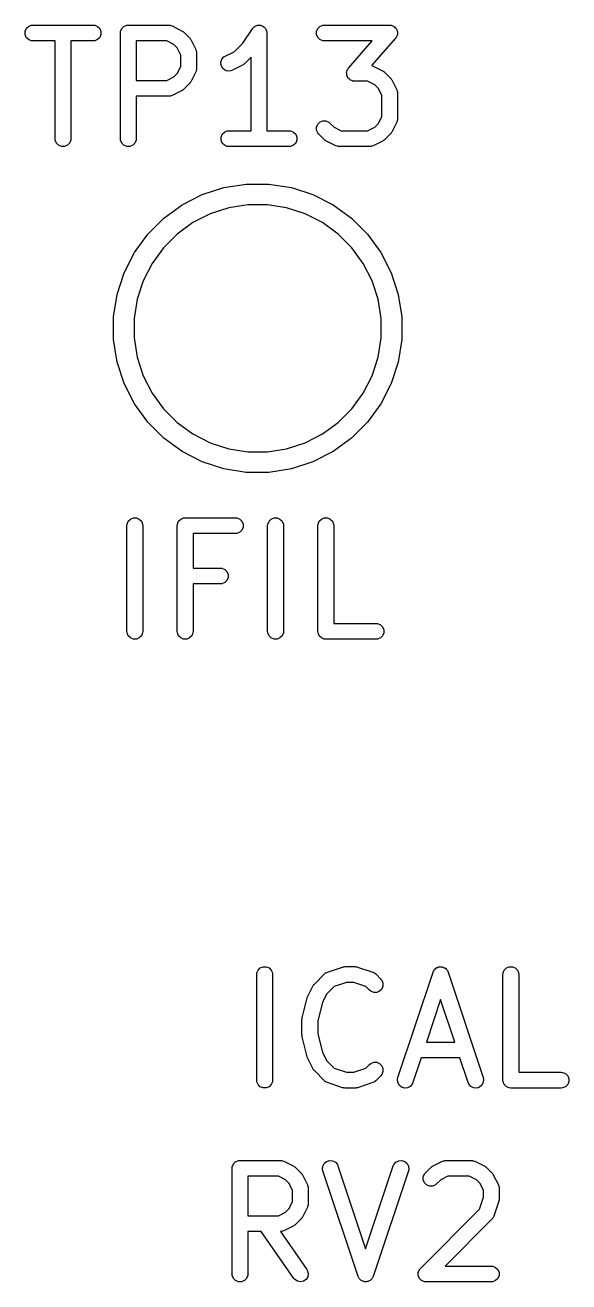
# Model space of a CAD drawing. Header units: inches. Extents: x 1.31 to 5.24, y -7.02 to -1.13.
# Drawn here: x 2.364 to 2.5669, y -4.1055 to -3.637 of the extents above; entities that cross this region are included whole.
import ezdxf

# ---------------------------------------------------------------- set-up
doc = ezdxf.new("R2010")
doc.units = ezdxf.units.IN
doc.header["$MEASUREMENT"] = 0
doc.layers.add('F.Silkscreen', color=41, linetype='CONTINUOUS', true_color=0xf2eda1)

msp = doc.modelspace()

# ---------------------------------------------------------------- linework, layer by layer
at = {"layer": 'F.Silkscreen', "linetype": 'CONTINUOUS'}
for p, q in [((2.36403, -3.63938), (2.36447, -3.63831)), ((2.36403, -3.64053), (2.36403, -3.63938)), ((2.36447, -3.63831), (2.36528, -3.6375)), ((2.36528, -3.6375), (2.36635, -3.63706)), ((2.36635, -3.63706), (2.36693, -3.637)), ((2.36693, -3.637), (2.38942, -3.637)), ((2.38942, -3.637), (2.39, -3.63706)), ((2.39, -3.63706), (2.39106, -3.6375)), ((2.39106, -3.6375), (2.39188, -3.63831)), ((2.39188, -3.63831), (2.39232, -3.63938)), ((2.39232, -3.63938), (2.39232, -3.64053)), ((2.39959, -3.63995), (2.39965, -3.63938)), ((2.39959, -3.67932), (2.39959, -3.63995)), ((2.39965, -3.63938), (2.40009, -3.63831)), ((2.40009, -3.63831), (2.40091, -3.6375)), ((2.40091, -3.6375), (2.40197, -3.63706)), ((2.40197, -3.63706), (2.40255, -3.637)), ((2.40255, -3.637), (2.41754, -3.637)), ((2.41754, -3.637), (2.41812, -3.63706)), ((2.41812, -3.63706), (2.41822, -3.6371)), ((2.41822, -3.6371), (2.41832, -3.63711)), ((2.41832, -3.63711), (2.41886, -3.63731)), ((2.41886, -3.63731), (2.42261, -3.63919)), ((2.42261, -3.63919), (2.42286, -3.63934)), ((2.42286, -3.63934), (2.42293, -3.63937)), ((2.42293, -3.63937), (2.42301, -3.63944)), ((2.42301, -3.63944), (2.4231, -3.6395)), ((2.4231, -3.6395), (2.42316, -3.63955)), ((2.42316, -3.63955), (2.42338, -3.63974)), ((2.42338, -3.63974), (2.42526, -3.64162)), ((2.44525, -3.6437), (2.44883, -3.63832)), ((2.44883, -3.63832), (2.44883, -3.63831)), ((2.44883, -3.63831), (2.44883, -3.63831)), ((2.44883, -3.63831), (2.44884, -3.63831)), ((2.44884, -3.63831), (2.4492, -3.63787)), ((2.4492, -3.63787), (2.44944, -3.63771)), ((2.44944, -3.63771), (2.44965, -3.6375)), ((2.44965, -3.6375), (2.44992, -3.63739)), ((2.44992, -3.63739), (2.45016, -3.63723)), ((2.45016, -3.63723), (2.45044, -3.63717)), ((2.45044, -3.63717), (2.45071, -3.63706)), ((2.45071, -3.63706), (2.451, -3.63706)), ((2.451, -3.63706), (2.45129, -3.637)), ((2.45129, -3.637), (2.45157, -3.63706)), ((2.45157, -3.63706), (2.45187, -3.63706)), ((2.45187, -3.63706), (2.45213, -3.63717)), ((2.45213, -3.63717), (2.45242, -3.63722)), ((2.45242, -3.63722), (2.45266, -3.63739)), ((2.45266, -3.63739), (2.45293, -3.6375)), ((2.45293, -3.6375), (2.45313, -3.6377)), ((2.45313, -3.6377), (2.45338, -3.63786)), ((2.45338, -3.63786), (2.45354, -3.63811)), ((2.45354, -3.63811), (2.45374, -3.63831)), ((2.45374, -3.63831), (2.45386, -3.63858)), ((2.45386, -3.63858), (2.45402, -3.63882)), ((2.45402, -3.63882), (2.45407, -3.63911)), ((2.45407, -3.63911), (2.45419, -3.63938)), ((2.45419, -3.63938), (2.45424, -3.63995)), ((2.45424, -3.63995), (2.45424, -3.63995)), ((2.45424, -3.63995), (2.45424, -3.63995)), ((2.45424, -3.63995), (2.45424, -3.63995)), ((2.45424, -3.63995), (2.45424, -3.67637)), ((2.47277, -3.63938), (2.47321, -3.63831)), ((2.47277, -3.64053), (2.47277, -3.63938)), ((2.47321, -3.63831), (2.47402, -3.6375)), ((2.47402, -3.6375), (2.47509, -3.63706)), ((2.47509, -3.63706), (2.47566, -3.637)), ((2.47566, -3.637), (2.50003, -3.637)), ((2.50003, -3.637), (2.50034, -3.63703)), ((2.50034, -3.63703), (2.50042, -3.63703)), ((2.50042, -3.63703), (2.50047, -3.63704)), ((2.50047, -3.63704), (2.50061, -3.63706)), ((2.50061, -3.63706), (2.50105, -3.63724)), ((2.50105, -3.63724), (2.50151, -3.63739)), ((2.50151, -3.63739), (2.50158, -3.63746)), ((2.50158, -3.63746), (2.50167, -3.6375)), ((2.50167, -3.6375), (2.50201, -3.63784)), ((2.50201, -3.63784), (2.50237, -3.63815)), ((2.50237, -3.63815), (2.50242, -3.63824)), ((2.50242, -3.63824), (2.50249, -3.63831)), ((2.50249, -3.63831), (2.50267, -3.63876)), ((2.50267, -3.63876), (2.50289, -3.63919)), ((2.50289, -3.63919), (2.50289, -3.63929)), ((2.50289, -3.63929), (2.50293, -3.63938)), ((2.50293, -3.63938), (2.50293, -3.63986)), ((2.50293, -3.63986), (2.50296, -3.64034)), ((2.36447, -3.64159), (2.36403, -3.64053)), ((2.36528, -3.64241), (2.36447, -3.64159)), ((2.36635, -3.64285), (2.36528, -3.64241)), ((2.36693, -3.64291), (2.36635, -3.64285)), ((2.37522, -3.64291), (2.36693, -3.64291)), ((2.37522, -3.67932), (2.37522, -3.64291)), ((2.38942, -3.64291), (2.38113, -3.64291)), ((2.38113, -3.64291), (2.38113, -3.67932)), ((2.39, -3.64285), (2.38942, -3.64291)), ((2.39106, -3.64241), (2.39, -3.64285)), ((2.39188, -3.64159), (2.39106, -3.64241)), ((2.39232, -3.64053), (2.39188, -3.64159)), ((2.41685, -3.64291), (2.4055, -3.64291)), ((2.4055, -3.64291), (2.4055, -3.65762)), ((2.41954, -3.64425), (2.41685, -3.64291)), ((2.42074, -3.64545), (2.41954, -3.64425)), ((2.42526, -3.64162), (2.42544, -3.64184)), ((2.42544, -3.64184), (2.4255, -3.64189)), ((2.4255, -3.64189), (2.42556, -3.64198)), ((2.42556, -3.64198), (2.42562, -3.64206)), ((2.42562, -3.64206), (2.42565, -3.64213)), ((2.42565, -3.64213), (2.42581, -3.64238)), ((2.42581, -3.64238), (2.42768, -3.64613)), ((2.44204, -3.6469), (2.44525, -3.6437)), ((2.47321, -3.64159), (2.47277, -3.64053)), ((2.47402, -3.64241), (2.47321, -3.64159)), ((2.47509, -3.64285), (2.47402, -3.64241)), ((2.47566, -3.64291), (2.47509, -3.64285)), ((2.49353, -3.64291), (2.47566, -3.64291)), ((2.48469, -3.65301), (2.49353, -3.64291)), ((2.50226, -3.6419), (2.49332, -3.65211)), ((2.50243, -3.64165), (2.50226, -3.6419)), ((2.50249, -3.64159), (2.50243, -3.64165)), ((2.50251, -3.64154), (2.50249, -3.64159)), ((2.50259, -3.64143), (2.50251, -3.64154)), ((2.50275, -3.64097), (2.50259, -3.64143)), ((2.50293, -3.64053), (2.50275, -3.64097)), ((2.50296, -3.64034), (2.50293, -3.64043)), ((2.50293, -3.64043), (2.50293, -3.64053)), ((2.42209, -3.64815), (2.42074, -3.64545)), ((2.42209, -3.65238), (2.42209, -3.64815)), ((2.42768, -3.64613), (2.42789, -3.64667)), ((2.42789, -3.64667), (2.4279, -3.64678)), ((2.4279, -3.64678), (2.42794, -3.64688)), ((2.42794, -3.64688), (2.428, -3.64745)), ((2.428, -3.64745), (2.428, -3.65308)), ((2.43748, -3.64974), (2.43823, -3.64887)), ((2.43823, -3.64887), (2.43872, -3.64856)), ((2.43872, -3.64856), (2.44204, -3.6469)), ((2.44834, -3.64896), (2.44588, -3.65142)), ((2.44834, -3.67637), (2.44834, -3.64896)), ((2.42074, -3.65508), (2.42209, -3.65238)), ((2.42789, -3.65386), (2.42768, -3.6544)), ((2.4279, -3.65375), (2.42789, -3.65386)), ((2.42794, -3.65365), (2.4279, -3.65375)), ((2.428, -3.65308), (2.42794, -3.65365)), ((2.43711, -3.65083), (2.43748, -3.64974)), ((2.43719, -3.65198), (2.43711, -3.65083)), ((2.43771, -3.65301), (2.43719, -3.65198)), ((2.43858, -3.65377), (2.43771, -3.65301)), ((2.43967, -3.65413), (2.43858, -3.65377)), ((2.44082, -3.65405), (2.43967, -3.65413)), ((2.44136, -3.65384), (2.44082, -3.65405)), ((2.44511, -3.65197), (2.44136, -3.65384)), ((2.44536, -3.65181), (2.44511, -3.65197)), ((2.44543, -3.65178), (2.44536, -3.65181)), ((2.44551, -3.65172), (2.44543, -3.65178)), ((2.4456, -3.65166), (2.44551, -3.65172)), ((2.44565, -3.6516), (2.4456, -3.65166)), ((2.44588, -3.65142), (2.44565, -3.6516)), ((2.48401, -3.65438), (2.4842, -3.65393)), ((2.4842, -3.65393), (2.48435, -3.65348)), ((2.48435, -3.65348), (2.48443, -3.65336)), ((2.48443, -3.65336), (2.48446, -3.65331)), ((2.48446, -3.65331), (2.48451, -3.65326)), ((2.48451, -3.65326), (2.48469, -3.65301)), ((2.49332, -3.65211), (2.49386, -3.65231)), ((2.49386, -3.65231), (2.4976, -3.65419)), ((2.4976, -3.65419), (2.49785, -3.65434)), ((2.4055, -3.65762), (2.41685, -3.65762)), ((2.41685, -3.65762), (2.41954, -3.65627)), ((2.41954, -3.65627), (2.42074, -3.65508)), ((2.42526, -3.65891), (2.42338, -3.66079)), ((2.42544, -3.65869), (2.42526, -3.65891)), ((2.4255, -3.65864), (2.42544, -3.65869)), ((2.42556, -3.65855), (2.4255, -3.65864)), ((2.42562, -3.65847), (2.42556, -3.65855)), ((2.42565, -3.65839), (2.42562, -3.65847)), ((2.42581, -3.65815), (2.42565, -3.65839)), ((2.42768, -3.6544), (2.42581, -3.65815)), ((2.48398, -3.65457), (2.48401, -3.65448)), ((2.48401, -3.65505), (2.48398, -3.65457)), ((2.48401, -3.65448), (2.48401, -3.65438)), ((2.48401, -3.65553), (2.48401, -3.65505)), ((2.48405, -3.65562), (2.48401, -3.65553)), ((2.48406, -3.65572), (2.48405, -3.65562)), ((2.48427, -3.65615), (2.48406, -3.65572)), ((2.48446, -3.65659), (2.48427, -3.65615)), ((2.48453, -3.65666), (2.48446, -3.65659)), ((2.48457, -3.65675), (2.48453, -3.65666)), ((2.48493, -3.65707), (2.48457, -3.65675)), ((2.48527, -3.65741), (2.48493, -3.65707)), ((2.48536, -3.65744), (2.48527, -3.65741)), ((2.48544, -3.65751), (2.48536, -3.65744)), ((2.48589, -3.65766), (2.48544, -3.65751)), ((2.48633, -3.65785), (2.48589, -3.65766)), ((2.48647, -3.65786), (2.48633, -3.65785)), ((2.48653, -3.65788), (2.48647, -3.65786)), ((2.48661, -3.65787), (2.48653, -3.65788)), ((2.48691, -3.6579), (2.48661, -3.65787)), ((2.49184, -3.6579), (2.48691, -3.6579)), ((2.49454, -3.65925), (2.49184, -3.6579)), ((2.49785, -3.65434), (2.49792, -3.65437)), ((2.49792, -3.65437), (2.49801, -3.65444)), ((2.49801, -3.65444), (2.49809, -3.65449)), ((2.49809, -3.65449), (2.49815, -3.65455)), ((2.49815, -3.65455), (2.49837, -3.65474)), ((2.49837, -3.65474), (2.50025, -3.65661)), ((2.50025, -3.65661), (2.50043, -3.65684)), ((2.50043, -3.65684), (2.50049, -3.65689)), ((2.50049, -3.65689), (2.50055, -3.65698)), ((2.50055, -3.65698), (2.50061, -3.65706)), ((2.50061, -3.65706), (2.50064, -3.65713)), ((2.50064, -3.65713), (2.5008, -3.65738)), ((2.5008, -3.65738), (2.50267, -3.66113)), ((2.41754, -3.66353), (2.4055, -3.66353)), ((2.4055, -3.66353), (2.4055, -3.67932)), ((2.41812, -3.66347), (2.41754, -3.66353)), ((2.41822, -3.66343), (2.41812, -3.66347)), ((2.41832, -3.66342), (2.41822, -3.66343)), ((2.41886, -3.66322), (2.41832, -3.66342)), ((2.42261, -3.66134), (2.41886, -3.66322)), ((2.42286, -3.66119), (2.42261, -3.66134)), ((2.42293, -3.66116), (2.42286, -3.66119)), ((2.42301, -3.66109), (2.42293, -3.66116)), ((2.4231, -3.66103), (2.42301, -3.66109)), ((2.42316, -3.66097), (2.4231, -3.66103)), ((2.42338, -3.66079), (2.42316, -3.66097)), ((2.49573, -3.66045), (2.49454, -3.65925)), ((2.49708, -3.66315), (2.49573, -3.66045)), ((2.49708, -3.67113), (2.49708, -3.66315)), ((2.50267, -3.66113), (2.50288, -3.66167)), ((2.50288, -3.66167), (2.50289, -3.66178)), ((2.50289, -3.66178), (2.50293, -3.66187)), ((2.50293, -3.66187), (2.50299, -3.66245)), ((2.50299, -3.66245), (2.50299, -3.67182)), ((2.47402, -3.67312), (2.47509, -3.67268)), ((2.47509, -3.67268), (2.47624, -3.67268)), ((2.47624, -3.67268), (2.4773, -3.67312)), ((2.49573, -3.67382), (2.49708, -3.67113)), ((2.50288, -3.6726), (2.50267, -3.67314)), ((2.50289, -3.6725), (2.50288, -3.6726)), ((2.50293, -3.6724), (2.50289, -3.6725)), ((2.50299, -3.67182), (2.50293, -3.6724)), ((2.43715, -3.67875), (2.43759, -3.67768)), ((2.43759, -3.67768), (2.4384, -3.67687)), ((2.4384, -3.67687), (2.43947, -3.67643)), ((2.43947, -3.67643), (2.44004, -3.67637)), ((2.44004, -3.67637), (2.44834, -3.67637)), ((2.45424, -3.67637), (2.46254, -3.67637)), ((2.46254, -3.67637), (2.46311, -3.67643)), ((2.46311, -3.67643), (2.46418, -3.67687)), ((2.46418, -3.67687), (2.46499, -3.67768)), ((2.46499, -3.67768), (2.46543, -3.67875)), ((2.47277, -3.675), (2.47321, -3.67393)), ((2.47277, -3.67615), (2.47277, -3.675)), ((2.47321, -3.67721), (2.47277, -3.67615)), ((2.47321, -3.67393), (2.47402, -3.67312)), ((2.47357, -3.67766), (2.47321, -3.67721)), ((2.47545, -3.67954), (2.47357, -3.67766)), ((2.4773, -3.67312), (2.47775, -3.67349)), ((2.47775, -3.67349), (2.47929, -3.67502)), ((2.47929, -3.67502), (2.48198, -3.67637)), ((2.48198, -3.67637), (2.49184, -3.67637)), ((2.49184, -3.67637), (2.49454, -3.67502)), ((2.49454, -3.67502), (2.49573, -3.67382)), ((2.50025, -3.67766), (2.49837, -3.67954)), ((2.50043, -3.67744), (2.50025, -3.67766)), ((2.50049, -3.67738), (2.50043, -3.67744)), ((2.50055, -3.6773), (2.50049, -3.67738)), ((2.50061, -3.67721), (2.50055, -3.6773)), ((2.50064, -3.67714), (2.50061, -3.67721)), ((2.5008, -3.67689), (2.50064, -3.67714)), ((2.50267, -3.67314), (2.5008, -3.67689)), ((2.37528, -3.6799), (2.37522, -3.67932)), ((2.37572, -3.68096), (2.37528, -3.6799)), ((2.37653, -3.68178), (2.37572, -3.68096)), ((2.3776, -3.68222), (2.37653, -3.68178)), ((2.37875, -3.68222), (2.3776, -3.68222)), ((2.37981, -3.68178), (2.37875, -3.68222)), ((2.38063, -3.68096), (2.37981, -3.68178)), ((2.38107, -3.6799), (2.38063, -3.68096)), ((2.38113, -3.67932), (2.38107, -3.6799)), ((2.39965, -3.6799), (2.39959, -3.67932)), ((2.40009, -3.68096), (2.39965, -3.6799)), ((2.40091, -3.68178), (2.40009, -3.68096)), ((2.40197, -3.68222), (2.40091, -3.68178)), ((2.40312, -3.68222), (2.40197, -3.68222)), ((2.40419, -3.68178), (2.40312, -3.68222)), ((2.405, -3.68096), (2.40419, -3.68178)), ((2.40544, -3.6799), (2.405, -3.68096)), ((2.4055, -3.67932), (2.40544, -3.6799)), ((2.43715, -3.6799), (2.43715, -3.67875)), ((2.43759, -3.68096), (2.43715, -3.6799)), ((2.4384, -3.68178), (2.43759, -3.68096)), ((2.43947, -3.68222), (2.4384, -3.68178)), ((2.44004, -3.68228), (2.43947, -3.68222)), ((2.46254, -3.68228), (2.44004, -3.68228)), ((2.46311, -3.68222), (2.46254, -3.68228)), ((2.46418, -3.68178), (2.46311, -3.68222)), ((2.46499, -3.68096), (2.46418, -3.68178)), ((2.46543, -3.6799), (2.46499, -3.68096)), ((2.46543, -3.67875), (2.46543, -3.6799)), ((2.47567, -3.67972), (2.47545, -3.67954)), ((2.47573, -3.67978), (2.47567, -3.67972)), ((2.47582, -3.67984), (2.47573, -3.67978)), ((2.4759, -3.6799), (2.47582, -3.67984)), ((2.47597, -3.67993), (2.4759, -3.6799)), ((2.47622, -3.68009), (2.47597, -3.67993)), ((2.47997, -3.68196), (2.47622, -3.68009)), ((2.48051, -3.68217), (2.47997, -3.68196)), ((2.48061, -3.68218), (2.48051, -3.68217)), ((2.48071, -3.68222), (2.48061, -3.68218)), ((2.48129, -3.68228), (2.48071, -3.68222)), ((2.49253, -3.68228), (2.48129, -3.68228)), ((2.49311, -3.68222), (2.49253, -3.68228)), ((2.49321, -3.68218), (2.49311, -3.68222)), ((2.49331, -3.68217), (2.49321, -3.68218)), ((2.49386, -3.68196), (2.49331, -3.68217)), ((2.4976, -3.68009), (2.49386, -3.68196)), ((2.49785, -3.67993), (2.4976, -3.68009)), ((2.49792, -3.6799), (2.49785, -3.67993)), ((2.49801, -3.67984), (2.49792, -3.6799)), ((2.49809, -3.67978), (2.49801, -3.67984)), ((2.49815, -3.67972), (2.49809, -3.67978)), ((2.49837, -3.67954), (2.49815, -3.67972)), ((2.4382, -3.69755), (2.44656, -3.69623)), ((2.44656, -3.69623), (2.45502, -3.69623)), ((2.45502, -3.69623), (2.46338, -3.69755)), ((2.42261, -3.70401), (2.43015, -3.70017)), ((2.43015, -3.70017), (2.4382, -3.69755)), ((2.46338, -3.69755), (2.47143, -3.70017)), ((2.47143, -3.70017), (2.47897, -3.70401)), ((2.41576, -3.70899), (2.42261, -3.70401)), ((2.44, -3.70507), (2.43311, -3.70731)), ((2.44716, -3.70394), (2.44, -3.70507)), ((2.45441, -3.70394), (2.44716, -3.70394)), ((2.46157, -3.70507), (2.45441, -3.70394)), ((2.46847, -3.70731), (2.46157, -3.70507)), ((2.47897, -3.70401), (2.48582, -3.70899)), ((2.40977, -3.71497), (2.41576, -3.70899)), ((2.43311, -3.70731), (2.42665, -3.7106)), ((2.47493, -3.7106), (2.46847, -3.70731)), ((2.48582, -3.70899), (2.4918, -3.71497)), ((2.4048, -3.72182), (2.40977, -3.71497)), ((2.42078, -3.71487), (2.41565, -3.71999)), ((2.42665, -3.7106), (2.42078, -3.71487)), ((2.4808, -3.71487), (2.47493, -3.7106)), ((2.48592, -3.71999), (2.4808, -3.71487)), ((2.4918, -3.71497), (2.49678, -3.72182)), ((2.40096, -3.72936), (2.4048, -3.72182)), ((2.41565, -3.71999), (2.41139, -3.72586)), ((2.49018, -3.72586), (2.48592, -3.71999)), ((2.49678, -3.72182), (2.50062, -3.72936)), ((2.41139, -3.72586), (2.4081, -3.73232)), ((2.49348, -3.73232), (2.49018, -3.72586)), ((2.39834, -3.73741), (2.40096, -3.72936)), ((2.4081, -3.73232), (2.40586, -3.73921)), ((2.49572, -3.73921), (2.49348, -3.73232)), ((2.50062, -3.72936), (2.50323, -3.73741)), ((2.39702, -3.74577), (2.39834, -3.73741)), ((2.50323, -3.73741), (2.50456, -3.74577)), ((2.40586, -3.73921), (2.40472, -3.74637)), ((2.49685, -3.74637), (2.49572, -3.73921)), ((2.39702, -3.74637), (2.39702, -3.74577)), ((2.39702, -3.75423), (2.39702, -3.74637)), ((2.40472, -3.74637), (2.40472, -3.75363)), ((2.49685, -3.75363), (2.49685, -3.74637)), ((2.50456, -3.74577), (2.50456, -3.75423)), ((2.39834, -3.76259), (2.39702, -3.75423)), ((2.40472, -3.75363), (2.40586, -3.76079)), ((2.49572, -3.76079), (2.49685, -3.75363)), ((2.50456, -3.75423), (2.50323, -3.76259)), ((2.40586, -3.76079), (2.4081, -3.76768)), ((2.49348, -3.76768), (2.49572, -3.76079)), ((2.40096, -3.77064), (2.39834, -3.76259)), ((2.50323, -3.76259), (2.50062, -3.77064)), ((2.4048, -3.77818), (2.40096, -3.77064)), ((2.4081, -3.76768), (2.41139, -3.77414)), ((2.49018, -3.77414), (2.49348, -3.76768)), ((2.50062, -3.77064), (2.49678, -3.77818)), ((2.41139, -3.77414), (2.41565, -3.78001)), ((2.48592, -3.78001), (2.49018, -3.77414)), ((2.40977, -3.78503), (2.4048, -3.77818)), ((2.41565, -3.78001), (2.42078, -3.78513)), ((2.4808, -3.78513), (2.48592, -3.78001)), ((2.49678, -3.77818), (2.4918, -3.78503)), ((2.41576, -3.79101), (2.40977, -3.78503)), ((2.42078, -3.78513), (2.42665, -3.7894)), ((2.47493, -3.7894), (2.4808, -3.78513)), ((2.4918, -3.78503), (2.48582, -3.79101)), ((2.42665, -3.7894), (2.43311, -3.79269)), ((2.46847, -3.79269), (2.47493, -3.7894)), ((2.42261, -3.79599), (2.41576, -3.79101)), ((2.43311, -3.79269), (2.44, -3.79493)), ((2.46157, -3.79493), (2.46847, -3.79269)), ((2.48582, -3.79101), (2.47897, -3.79599)), ((2.43015, -3.79983), (2.42261, -3.79599)), ((2.44, -3.79493), (2.44716, -3.79606)), ((2.44716, -3.79606), (2.45441, -3.79606)), ((2.45441, -3.79606), (2.46157, -3.79493)), ((2.47897, -3.79599), (2.47143, -3.79983)), ((2.4382, -3.80245), (2.43015, -3.79983)), ((2.44656, -3.80377), (2.4382, -3.80245)), ((2.45502, -3.80377), (2.44656, -3.80377)), ((2.46338, -3.80245), (2.45502, -3.80377)), ((2.47143, -3.79983), (2.46338, -3.80245)), ((2.4021, -3.82304), (2.40254, -3.82197)), ((2.40254, -3.82197), (2.40335, -3.82116)), ((2.40335, -3.82116), (2.40442, -3.82072)), ((2.40442, -3.82072), (2.40557, -3.82072)), ((2.40557, -3.82072), (2.40663, -3.82116)), ((2.40663, -3.82116), (2.40745, -3.82197)), ((2.40745, -3.82197), (2.40789, -3.82304)), ((2.42084, -3.82304), (2.42128, -3.82197)), ((2.42128, -3.82197), (2.4221, -3.82116)), ((2.4221, -3.82116), (2.42316, -3.82072)), ((2.42316, -3.82072), (2.42374, -3.82066)), ((2.42374, -3.82066), (2.44249, -3.82066)), ((2.44249, -3.82066), (2.44306, -3.82072)), ((2.44306, -3.82072), (2.44413, -3.82116)), ((2.44413, -3.82116), (2.44494, -3.82197)), ((2.44494, -3.82197), (2.44538, -3.82304)), ((2.45459, -3.82304), (2.45503, -3.82197)), ((2.45503, -3.82197), (2.45584, -3.82116)), ((2.45584, -3.82116), (2.45691, -3.82072)), ((2.45691, -3.82072), (2.45806, -3.82072)), ((2.45806, -3.82072), (2.45913, -3.82116)), ((2.45913, -3.82116), (2.45994, -3.82197)), ((2.45994, -3.82197), (2.46038, -3.82304)), ((2.47334, -3.82304), (2.47378, -3.82197)), ((2.47378, -3.82197), (2.47459, -3.82116)), ((2.47459, -3.82116), (2.47566, -3.82072)), ((2.47566, -3.82072), (2.47681, -3.82072)), ((2.47681, -3.82072), (2.47787, -3.82116)), ((2.47787, -3.82116), (2.47869, -3.82197)), ((2.47869, -3.82197), (2.47913, -3.82304)), ((2.40204, -3.82361), (2.4021, -3.82304)), ((2.40204, -3.86299), (2.40204, -3.82361)), ((2.40789, -3.82304), (2.40794, -3.82361)), ((2.40794, -3.82361), (2.40794, -3.86299)), ((2.42079, -3.82361), (2.42084, -3.82304)), ((2.42079, -3.86299), (2.42079, -3.82361)), ((2.44249, -3.82657), (2.42669, -3.82657)), ((2.42669, -3.82657), (2.42669, -3.83941)), ((2.44306, -3.82651), (2.44249, -3.82657)), ((2.44413, -3.82607), (2.44306, -3.82651)), ((2.44494, -3.82526), (2.44413, -3.82607)), ((2.44538, -3.82419), (2.44494, -3.82526)), ((2.44538, -3.82304), (2.44538, -3.82419)), ((2.45453, -3.82361), (2.45459, -3.82304)), ((2.45453, -3.86299), (2.45453, -3.82361)), ((2.46038, -3.82304), (2.46044, -3.82361)), ((2.46044, -3.82361), (2.46044, -3.86299)), ((2.47328, -3.82361), (2.47334, -3.82304)), ((2.47328, -3.86299), (2.47328, -3.82361)), ((2.47913, -3.82304), (2.47919, -3.82361)), ((2.47919, -3.82361), (2.47919, -3.86003)), ((2.42669, -3.83941), (2.43686, -3.83941)), ((2.43686, -3.83941), (2.43744, -3.83947)), ((2.43744, -3.83947), (2.4385, -3.83991)), ((2.4385, -3.83991), (2.43932, -3.84072)), ((2.43932, -3.84072), (2.43976, -3.84179)), ((2.43686, -3.84532), (2.42669, -3.84532)), ((2.42669, -3.84532), (2.42669, -3.86299)), ((2.43744, -3.84526), (2.43686, -3.84532)), ((2.4385, -3.84482), (2.43744, -3.84526)), ((2.43932, -3.844), (2.4385, -3.84482)), ((2.43976, -3.84294), (2.43932, -3.844)), ((2.43976, -3.84179), (2.43976, -3.84294)), ((2.47919, -3.86003), (2.49498, -3.86003)), ((2.49498, -3.86003), (2.49556, -3.86009)), ((2.49556, -3.86009), (2.49662, -3.86053)), ((2.4021, -3.86356), (2.40204, -3.86299)), ((2.40254, -3.86463), (2.4021, -3.86356)), ((2.40335, -3.86544), (2.40254, -3.86463)), ((2.40745, -3.86463), (2.40663, -3.86544)), ((2.40789, -3.86356), (2.40745, -3.86463)), ((2.40794, -3.86299), (2.40789, -3.86356)), ((2.42084, -3.86356), (2.42079, -3.86299)), ((2.42128, -3.86463), (2.42084, -3.86356)), ((2.4221, -3.86544), (2.42128, -3.86463)), ((2.42619, -3.86463), (2.42538, -3.86544)), ((2.42663, -3.86356), (2.42619, -3.86463)), ((2.42669, -3.86299), (2.42663, -3.86356)), ((2.45459, -3.86356), (2.45453, -3.86299)), ((2.45503, -3.86463), (2.45459, -3.86356)), ((2.45584, -3.86544), (2.45503, -3.86463)), ((2.45994, -3.86463), (2.45913, -3.86544)), ((2.46038, -3.86356), (2.45994, -3.86463)), ((2.46044, -3.86299), (2.46038, -3.86356)), ((2.47334, -3.86356), (2.47328, -3.86299)), ((2.47378, -3.86463), (2.47334, -3.86356)), ((2.47459, -3.86544), (2.47378, -3.86463)), ((2.49662, -3.86053), (2.49744, -3.86134)), ((2.49744, -3.86463), (2.49662, -3.86544)), ((2.49744, -3.86134), (2.49788, -3.86241)), ((2.49788, -3.86356), (2.49744, -3.86463)), ((2.49788, -3.86241), (2.49788, -3.86356)), ((2.40442, -3.86588), (2.40335, -3.86544)), ((2.40557, -3.86588), (2.40442, -3.86588)), ((2.40663, -3.86544), (2.40557, -3.86588)), ((2.42316, -3.86588), (2.4221, -3.86544)), ((2.42431, -3.86588), (2.42316, -3.86588)), ((2.42538, -3.86544), (2.42431, -3.86588)), ((2.45691, -3.86588), (2.45584, -3.86544)), ((2.45806, -3.86588), (2.45691, -3.86588)), ((2.45913, -3.86544), (2.45806, -3.86588)), ((2.47566, -3.86588), (2.47459, -3.86544)), ((2.47623, -3.86594), (2.47566, -3.86588)), ((2.49498, -3.86594), (2.47623, -3.86594)), ((2.49556, -3.86588), (2.49498, -3.86594)), ((2.49662, -3.86544), (2.49556, -3.86588)), ((2.45046, -3.99094), (2.45052, -3.99036)), ((2.45046, -4.03031), (2.45046, -3.99094)), ((2.45052, -3.99036), (2.45096, -3.9893)), ((2.45096, -3.9893), (2.45178, -3.98848)), ((2.45178, -3.98848), (2.45284, -3.98804)), ((2.45284, -3.98804), (2.45399, -3.98804)), ((2.45399, -3.98804), (2.45506, -3.98848)), ((2.45506, -3.98848), (2.45587, -3.9893)), ((2.45587, -3.9893), (2.45631, -3.99036)), ((2.45631, -3.99036), (2.45637, -3.99094)), ((2.45637, -3.99094), (2.45637, -4.03031)), ((2.47195, -3.99447), (2.4757, -3.99072)), ((2.4757, -3.99072), (2.47615, -3.99036)), ((2.47615, -3.99036), (2.47625, -3.99032)), ((2.47625, -3.99032), (2.47633, -3.99025)), ((2.47633, -3.99025), (2.47685, -3.99001)), ((2.47685, -3.99001), (2.48248, -3.98814)), ((2.48248, -3.98814), (2.48276, -3.98807)), ((2.48276, -3.98807), (2.48284, -3.98804)), ((2.48284, -3.98804), (2.48294, -3.98803)), ((2.48294, -3.98803), (2.48304, -3.98801)), ((2.48304, -3.98801), (2.48312, -3.98801)), ((2.48312, -3.98801), (2.48341, -3.98799)), ((2.48341, -3.98799), (2.48716, -3.98799)), ((2.48716, -3.98799), (2.48745, -3.98801)), ((2.48745, -3.98801), (2.48753, -3.98801)), ((2.48753, -3.98801), (2.48763, -3.98803)), ((2.48763, -3.98803), (2.48774, -3.98804)), ((2.48774, -3.98804), (2.48781, -3.98807)), ((2.48781, -3.98807), (2.4881, -3.98814)), ((2.4881, -3.98814), (2.49372, -3.99001)), ((2.49372, -3.99001), (2.49425, -3.99025)), ((2.49425, -3.99025), (2.49433, -3.99032)), ((2.49433, -3.99032), (2.49443, -3.99036)), ((2.49443, -3.99036), (2.49487, -3.99072)), ((2.49487, -3.99072), (2.49675, -3.9926)), ((2.50311, -4.02937), (2.51623, -3.99)), ((2.51623, -3.99), (2.51647, -3.98948)), ((2.51647, -3.98948), (2.51661, -3.98932)), ((2.51661, -3.98932), (2.5167, -3.98913)), ((2.5167, -3.98913), (2.51698, -3.98888)), ((2.51698, -3.98888), (2.51722, -3.98861)), ((2.51722, -3.98861), (2.51741, -3.98851)), ((2.51741, -3.98851), (2.51757, -3.98837)), ((2.51757, -3.98837), (2.51792, -3.98826)), ((2.51792, -3.98826), (2.51825, -3.98809)), ((2.51825, -3.98809), (2.51846, -3.98807)), ((2.51846, -3.98807), (2.51866, -3.98801)), ((2.51866, -3.98801), (2.51903, -3.98803)), ((2.51903, -3.98803), (2.5194, -3.98801)), ((2.5194, -3.98801), (2.5196, -3.98807)), ((2.5196, -3.98807), (2.51981, -3.98809)), ((2.51981, -3.98809), (2.52014, -3.98826)), ((2.52014, -3.98826), (2.5205, -3.98837)), ((2.5205, -3.98837), (2.52065, -3.98851)), ((2.52065, -3.98851), (2.52084, -3.98861)), ((2.52084, -3.98861), (2.52109, -3.98888)), ((2.52109, -3.98888), (2.52137, -3.98913)), ((2.52137, -3.98913), (2.52146, -3.98932)), ((2.52146, -3.98932), (2.5216, -3.98948)), ((2.5216, -3.98948), (2.52183, -3.99)), ((2.52183, -3.99), (2.53496, -4.02937)), ((2.54233, -3.99094), (2.54238, -3.99036)), ((2.54233, -4.03031), (2.54233, -3.99094)), ((2.54238, -3.99036), (2.54282, -3.9893)), ((2.54282, -3.9893), (2.54364, -3.98848)), ((2.54364, -3.98848), (2.5447, -3.98804)), ((2.5447, -3.98804), (2.54586, -3.98804)), ((2.54586, -3.98804), (2.54692, -3.98848)), ((2.54692, -3.98848), (2.54774, -3.9893)), ((2.54774, -3.9893), (2.54818, -3.99036)), ((2.54818, -3.99036), (2.54823, -3.99094)), ((2.54823, -3.99094), (2.54823, -4.02736)), ((2.46952, -3.99899), (2.4714, -3.99524)), ((2.4714, -3.99524), (2.47155, -3.99499)), ((2.47155, -3.99499), (2.47158, -3.99492)), ((2.47158, -3.99492), (2.47165, -3.99484)), ((2.47165, -3.99484), (2.47171, -3.99475)), ((2.47171, -3.99475), (2.47177, -3.9947)), ((2.47177, -3.9947), (2.47195, -3.99447)), ((2.47938, -3.99539), (2.47647, -3.99831)), ((2.48389, -3.99389), (2.47938, -3.99539)), ((2.48668, -3.99389), (2.48389, -3.99389)), ((2.49119, -3.99539), (2.48668, -3.99389)), ((2.49257, -3.99678), (2.49119, -3.99539)), ((2.49712, -3.99633), (2.4963, -3.99714)), ((2.49675, -3.9926), (2.49712, -3.99305)), ((2.49712, -3.99305), (2.49756, -3.99411)), ((2.49756, -3.99526), (2.49712, -3.99633)), ((2.49756, -3.99411), (2.49756, -3.99526)), ((2.46742, -4.00709), (2.4693, -3.9996)), ((2.4693, -3.9996), (2.46931, -3.99955)), ((2.46931, -3.99955), (2.46932, -3.99953)), ((2.46932, -3.99953), (2.46941, -3.99929)), ((2.46941, -3.99929), (2.46949, -3.99905)), ((2.46949, -3.99905), (2.46951, -3.99903)), ((2.46951, -3.99903), (2.46952, -3.99899)), ((2.47647, -3.99831), (2.47495, -4.00134)), ((2.49302, -3.99714), (2.49257, -3.99678)), ((2.49409, -3.99758), (2.49302, -3.99714)), ((2.49524, -3.99758), (2.49409, -3.99758)), ((2.4963, -3.99714), (2.49524, -3.99758)), ((2.51903, -4.00028), (2.51376, -4.01611)), ((2.52431, -4.01611), (2.51903, -4.00028)), ((2.47495, -4.00134), (2.47324, -4.00817)), ((2.46734, -4.00767), (2.46737, -4.00745)), ((2.46735, -4.00771), (2.46734, -4.00767)), ((2.46734, -4.00781), (2.46735, -4.00771)), ((2.46734, -4.01343), (2.46734, -4.00781)), ((2.46737, -4.00745), (2.46739, -4.00723)), ((2.46739, -4.00723), (2.46741, -4.00719)), ((2.46741, -4.00719), (2.46742, -4.00709)), ((2.47324, -4.00817), (2.47324, -4.01307)), ((2.46735, -4.01354), (2.46734, -4.01343)), ((2.46734, -4.01358), (2.46735, -4.01354)), ((2.46737, -4.01379), (2.46734, -4.01358)), ((2.46739, -4.01401), (2.46737, -4.01379)), ((2.46741, -4.01405), (2.46739, -4.01401)), ((2.46742, -4.01415), (2.46741, -4.01405)), ((2.4693, -4.02165), (2.46742, -4.01415)), ((2.47324, -4.01307), (2.47495, -4.0199)), ((2.51376, -4.01611), (2.52431, -4.01611)), ((2.46931, -4.02169), (2.4693, -4.02165)), ((2.46932, -4.02171), (2.46931, -4.02169)), ((2.46941, -4.02195), (2.46932, -4.02171)), ((2.46949, -4.0222), (2.46941, -4.02195)), ((2.46951, -4.02221), (2.46949, -4.0222)), ((2.46952, -4.02225), (2.46951, -4.02221)), ((2.4714, -4.026), (2.46952, -4.02225)), ((2.47495, -4.0199), (2.47647, -4.02293)), ((2.47647, -4.02293), (2.47938, -4.02585)), ((2.49257, -4.02447), (2.49302, -4.0241)), ((2.49302, -4.0241), (2.49409, -4.02366)), ((2.49409, -4.02366), (2.49524, -4.02366)), ((2.49524, -4.02366), (2.4963, -4.0241)), ((2.4963, -4.0241), (2.49712, -4.02492)), ((2.51179, -4.02201), (2.50871, -4.03124)), ((2.52628, -4.02201), (2.51179, -4.02201)), ((2.52936, -4.03124), (2.52628, -4.02201)), ((2.47155, -4.02625), (2.4714, -4.026)), ((2.47158, -4.02632), (2.47155, -4.02625)), ((2.47165, -4.0264), (2.47158, -4.02632)), ((2.47171, -4.02649), (2.47165, -4.0264)), ((2.47177, -4.02655), (2.47171, -4.02649)), ((2.47195, -4.02677), (2.47177, -4.02655)), ((2.4757, -4.03052), (2.47195, -4.02677)), ((2.47938, -4.02585), (2.48389, -4.02736)), ((2.48389, -4.02736), (2.48668, -4.02736)), ((2.48668, -4.02736), (2.49119, -4.02585)), ((2.49119, -4.02585), (2.49257, -4.02447)), ((2.49675, -4.02865), (2.49487, -4.03052)), ((2.49712, -4.0282), (2.49675, -4.02865)), ((2.49712, -4.02492), (2.49756, -4.02598)), ((2.49756, -4.02713), (2.49712, -4.0282)), ((2.49756, -4.02598), (2.49756, -4.02713)), ((2.54823, -4.02736), (2.56403, -4.02736)), ((2.56403, -4.02736), (2.5646, -4.02741)), ((2.5646, -4.02741), (2.56567, -4.02785)), ((2.56567, -4.02785), (2.56648, -4.02867)), ((2.56648, -4.02867), (2.56692, -4.02973)), ((2.45052, -4.03088), (2.45046, -4.03031)), ((2.45096, -4.03195), (2.45052, -4.03088)), ((2.45178, -4.03276), (2.45096, -4.03195)), ((2.45284, -4.0332), (2.45178, -4.03276)), ((2.45399, -4.0332), (2.45284, -4.0332)), ((2.45506, -4.03276), (2.45399, -4.0332)), ((2.45587, -4.03195), (2.45506, -4.03276)), ((2.45631, -4.03088), (2.45587, -4.03195)), ((2.45637, -4.03031), (2.45631, -4.03088)), ((2.47615, -4.03089), (2.4757, -4.03052)), ((2.47625, -4.03093), (2.47615, -4.03089)), ((2.47633, -4.031), (2.47625, -4.03093)), ((2.47685, -4.03123), (2.47633, -4.031)), ((2.48248, -4.03311), (2.47685, -4.03123)), ((2.48276, -4.03317), (2.48248, -4.03311)), ((2.48284, -4.0332), (2.48276, -4.03317)), ((2.48294, -4.03321), (2.48284, -4.0332)), ((2.48304, -4.03324), (2.48294, -4.03321)), ((2.48312, -4.03323), (2.48304, -4.03324)), ((2.48341, -4.03326), (2.48312, -4.03323)), ((2.48716, -4.03326), (2.48341, -4.03326)), ((2.48745, -4.03323), (2.48716, -4.03326)), ((2.48753, -4.03324), (2.48745, -4.03323)), ((2.48763, -4.03321), (2.48753, -4.03324)), ((2.48774, -4.0332), (2.48763, -4.03321)), ((2.48781, -4.03317), (2.48774, -4.0332)), ((2.4881, -4.03311), (2.48781, -4.03317)), ((2.49372, -4.03123), (2.4881, -4.03311)), ((2.49425, -4.031), (2.49372, -4.03123)), ((2.49433, -4.03093), (2.49425, -4.031)), ((2.49443, -4.03089), (2.49433, -4.03093)), ((2.49487, -4.03052), (2.49443, -4.03089)), ((2.50298, -4.02994), (2.50311, -4.02937)), ((2.50306, -4.03109), (2.50298, -4.02994)), ((2.50358, -4.03212), (2.50306, -4.03109)), ((2.50445, -4.03287), (2.50358, -4.03212)), ((2.50554, -4.03324), (2.50445, -4.03287)), ((2.50669, -4.03316), (2.50554, -4.03324)), ((2.50772, -4.03264), (2.50669, -4.03316)), ((2.50848, -4.03177), (2.50772, -4.03264)), ((2.50871, -4.03124), (2.50848, -4.03177)), ((2.52959, -4.03177), (2.52936, -4.03124)), ((2.53035, -4.03264), (2.52959, -4.03177)), ((2.53138, -4.03316), (2.53035, -4.03264)), ((2.53253, -4.03324), (2.53138, -4.03316)), ((2.53362, -4.03287), (2.53253, -4.03324)), ((2.53449, -4.03212), (2.53362, -4.03287)), ((2.535, -4.03109), (2.53449, -4.03212)), ((2.53496, -4.02937), (2.53509, -4.02994)), ((2.53509, -4.02994), (2.535, -4.03109)), ((2.54238, -4.03088), (2.54233, -4.03031)), ((2.54282, -4.03195), (2.54238, -4.03088)), ((2.54364, -4.03276), (2.54282, -4.03195)), ((2.5447, -4.0332), (2.54364, -4.03276)), ((2.54528, -4.03326), (2.5447, -4.0332)), ((2.56403, -4.03326), (2.54528, -4.03326)), ((2.5646, -4.0332), (2.56403, -4.03326)), ((2.56567, -4.03276), (2.5646, -4.0332)), ((2.56648, -4.03195), (2.56567, -4.03276)), ((2.56692, -4.03088), (2.56648, -4.03195)), ((2.56692, -4.02973), (2.56692, -4.03088)), ((2.44133, -4.06261), (2.44177, -4.06154)), ((2.44177, -4.06154), (2.44259, -4.06073)), ((2.44259, -4.06073), (2.44365, -4.06029)), ((2.44365, -4.06029), (2.44423, -4.06023)), ((2.44423, -4.06023), (2.45922, -4.06023)), ((2.45922, -4.06023), (2.4598, -4.06029)), ((2.4598, -4.06029), (2.4599, -4.06033)), ((2.4599, -4.06033), (2.46, -4.06033)), ((2.46, -4.06033), (2.46054, -4.06054)), ((2.46054, -4.06054), (2.46429, -4.06242)), ((2.47512, -4.0624), (2.47564, -4.06137)), ((2.47564, -4.06137), (2.47651, -4.06062)), ((2.47651, -4.06062), (2.4776, -4.06025)), ((2.4776, -4.06025), (2.47875, -4.06033)), ((2.47875, -4.06033), (2.47978, -4.06085)), ((2.47978, -4.06085), (2.48054, -4.06172)), ((2.48054, -4.06172), (2.48077, -4.06225)), ((2.50142, -4.06225), (2.50165, -4.06172)), ((2.50165, -4.06172), (2.50241, -4.06085)), ((2.50241, -4.06085), (2.50344, -4.06033)), ((2.50344, -4.06033), (2.50459, -4.06025)), ((2.50459, -4.06025), (2.50568, -4.06062)), ((2.50568, -4.06062), (2.50655, -4.06137)), ((2.50655, -4.06137), (2.50707, -4.0624)), ((2.51602, -4.06242), (2.51977, -4.06054)), ((2.51977, -4.06054), (2.52031, -4.06033)), ((2.52031, -4.06033), (2.52042, -4.06033)), ((2.52042, -4.06033), (2.52052, -4.06029)), ((2.52052, -4.06029), (2.52109, -4.06023)), ((2.52109, -4.06023), (2.53046, -4.06023)), ((2.53046, -4.06023), (2.53104, -4.06029)), ((2.53104, -4.06029), (2.53114, -4.06033)), ((2.53114, -4.06033), (2.53124, -4.06033)), ((2.53124, -4.06033), (2.53179, -4.06054)), ((2.53179, -4.06054), (2.53553, -4.06242)), ((2.44127, -4.06318), (2.44133, -4.06261)), ((2.44127, -4.10255), (2.44127, -4.06318)), ((2.45853, -4.06613), (2.44718, -4.06613)), ((2.44718, -4.06613), (2.44718, -4.08085)), ((2.46122, -4.06748), (2.45853, -4.06613)), ((2.46429, -4.06242), (2.46454, -4.06257)), ((2.46454, -4.06257), (2.46461, -4.0626)), ((2.46461, -4.0626), (2.46469, -4.06267)), ((2.46469, -4.06267), (2.46478, -4.06272)), ((2.46478, -4.06272), (2.46483, -4.06278)), ((2.46483, -4.06278), (2.46506, -4.06297)), ((2.46506, -4.06297), (2.46694, -4.06484)), ((2.46694, -4.06484), (2.46712, -4.06507)), ((2.46712, -4.06507), (2.46718, -4.06512)), ((2.46718, -4.06512), (2.46724, -4.06521)), ((2.46724, -4.06521), (2.4673, -4.06529)), ((2.4673, -4.06529), (2.46733, -4.06536)), ((2.46733, -4.06536), (2.46749, -4.06561)), ((2.46749, -4.06561), (2.46936, -4.06936)), ((2.47504, -4.06355), (2.47512, -4.0624)), ((2.47517, -4.06412), (2.47504, -4.06355)), ((2.48829, -4.10349), (2.47517, -4.06412)), ((2.48077, -4.06225), (2.49109, -4.09321)), ((2.49109, -4.09321), (2.50142, -4.06225)), ((2.50702, -4.06412), (2.4939, -4.10349)), ((2.50715, -4.06355), (2.50702, -4.06412)), ((2.50707, -4.0624), (2.50715, -4.06355)), ((2.51257, -4.06636), (2.51301, -4.06529)), ((2.51257, -4.06751), (2.51257, -4.06636)), ((2.51301, -4.06529), (2.51338, -4.06484)), ((2.51338, -4.06484), (2.51525, -4.06297)), ((2.51525, -4.06297), (2.51548, -4.06278)), ((2.51548, -4.06278), (2.51553, -4.06272)), ((2.51553, -4.06272), (2.51562, -4.06267)), ((2.51562, -4.06267), (2.5157, -4.0626)), ((2.5157, -4.0626), (2.51577, -4.06257)), ((2.51577, -4.06257), (2.51602, -4.06242)), ((2.52179, -4.06613), (2.51909, -4.06748)), ((2.52977, -4.06613), (2.52179, -4.06613)), ((2.53247, -4.06748), (2.52977, -4.06613)), ((2.53553, -4.06242), (2.53578, -4.06257)), ((2.53578, -4.06257), (2.53585, -4.0626)), ((2.53585, -4.0626), (2.53594, -4.06267)), ((2.53594, -4.06267), (2.53602, -4.06272)), ((2.53602, -4.06272), (2.53608, -4.06278)), ((2.53608, -4.06278), (2.5363, -4.06297)), ((2.5363, -4.06297), (2.53818, -4.06484)), ((2.53818, -4.06484), (2.53836, -4.06507)), ((2.53836, -4.06507), (2.53842, -4.06512)), ((2.53842, -4.06512), (2.53848, -4.06521)), ((2.53848, -4.06521), (2.53854, -4.06529)), ((2.53854, -4.06529), (2.53857, -4.06536)), ((2.53857, -4.06536), (2.53873, -4.06561)), ((2.53873, -4.06561), (2.5406, -4.06936)), ((2.46242, -4.06868), (2.46122, -4.06748)), ((2.46377, -4.07138), (2.46242, -4.06868)), ((2.46936, -4.06936), (2.46957, -4.0699)), ((2.46957, -4.0699), (2.46958, -4.07001)), ((2.46958, -4.07001), (2.46962, -4.0701)), ((2.46962, -4.0701), (2.46968, -4.07068)), ((2.46968, -4.07068), (2.46968, -4.07631)), ((2.51301, -4.06857), (2.51257, -4.06751)), ((2.51383, -4.06939), (2.51301, -4.06857)), ((2.51489, -4.06983), (2.51383, -4.06939)), ((2.51604, -4.06983), (2.51489, -4.06983)), ((2.51711, -4.06939), (2.51604, -4.06983)), ((2.51755, -4.06902), (2.51711, -4.06939)), ((2.51909, -4.06748), (2.51755, -4.06902)), ((2.53366, -4.06868), (2.53247, -4.06748)), ((2.53501, -4.07138), (2.53366, -4.06868)), ((2.5406, -4.06936), (2.54081, -4.0699)), ((2.54081, -4.0699), (2.54082, -4.07001)), ((2.54082, -4.07001), (2.54086, -4.0701)), ((2.54086, -4.0701), (2.54092, -4.07068)), ((2.54092, -4.07068), (2.54092, -4.07443)), ((2.46242, -4.07831), (2.46377, -4.07561)), ((2.46377, -4.07561), (2.46377, -4.07138)), ((2.53351, -4.07846), (2.53501, -4.07395)), ((2.53501, -4.07395), (2.53501, -4.07138)), ((2.54077, -4.07536), (2.53889, -4.08099)), ((2.54083, -4.07508), (2.54077, -4.07536)), ((2.54086, -4.07501), (2.54083, -4.07508)), ((2.54087, -4.0749), (2.54086, -4.07501)), ((2.54089, -4.0748), (2.54087, -4.0749)), ((2.54092, -4.07443), (2.54089, -4.07472)), ((2.54089, -4.07472), (2.54089, -4.0748)), ((2.45853, -4.08085), (2.46122, -4.0795)), ((2.46122, -4.0795), (2.46242, -4.07831)), ((2.46936, -4.07763), (2.46749, -4.08138)), ((2.46957, -4.07709), (2.46936, -4.07763)), ((2.46958, -4.07698), (2.46957, -4.07709)), ((2.46962, -4.07688), (2.46958, -4.07698)), ((2.46968, -4.07631), (2.46962, -4.07688)), ((2.5115, -4.10046), (2.53351, -4.07846)), ((2.44718, -4.08085), (2.45853, -4.08085)), ((2.46429, -4.08457), (2.46054, -4.08645)), ((2.46454, -4.08441), (2.46429, -4.08457)), ((2.46461, -4.08438), (2.46454, -4.08441)), ((2.46469, -4.08432), (2.46461, -4.08438)), ((2.46478, -4.08426), (2.46469, -4.08432)), ((2.46483, -4.0842), (2.46478, -4.08426)), ((2.46506, -4.08402), (2.46483, -4.0842)), ((2.46694, -4.08214), (2.46506, -4.08402)), ((2.46712, -4.08192), (2.46694, -4.08214)), ((2.46718, -4.08187), (2.46712, -4.08192)), ((2.46724, -4.08178), (2.46718, -4.08187)), ((2.4673, -4.0817), (2.46724, -4.08178)), ((2.46733, -4.08162), (2.4673, -4.0817)), ((2.46749, -4.08138), (2.46733, -4.08162)), ((2.53818, -4.08214), (2.52072, -4.0996)), ((2.53854, -4.0817), (2.53818, -4.08214)), ((2.53858, -4.0816), (2.53854, -4.0817)), ((2.53865, -4.08152), (2.53858, -4.0816)), ((2.53889, -4.08099), (2.53865, -4.08152)), ((2.45206, -4.08676), (2.44718, -4.08676)), ((2.44718, -4.08676), (2.44718, -4.10255)), ((2.4643, -4.10425), (2.45206, -4.08676)), ((2.4598, -4.0867), (2.45927, -4.08675)), ((2.45927, -4.08675), (2.46914, -4.10086)), ((2.4599, -4.08666), (2.4598, -4.0867)), ((2.46, -4.08665), (2.4599, -4.08666)), ((2.46054, -4.08645), (2.46, -4.08665)), ((2.44133, -4.10313), (2.44127, -4.10255)), ((2.44177, -4.10419), (2.44133, -4.10313)), ((2.44712, -4.10313), (2.44668, -4.10419)), ((2.44718, -4.10255), (2.44712, -4.10313)), ((2.46947, -4.10362), (2.46886, -4.10459)), ((2.46914, -4.10086), (2.46943, -4.10136)), ((2.46943, -4.10136), (2.46967, -4.10249)), ((2.46967, -4.10249), (2.46947, -4.10362)), ((2.48853, -4.10401), (2.48829, -4.10349)), ((2.48867, -4.10417), (2.48853, -4.10401)), ((2.49366, -4.10401), (2.49352, -4.10417)), ((2.4939, -4.10349), (2.49366, -4.10401)), ((2.5107, -4.10198), (2.51114, -4.10091)), ((2.5107, -4.10313), (2.5107, -4.10198)), ((2.51114, -4.10419), (2.5107, -4.10313)), ((2.51114, -4.10091), (2.5115, -4.10046)), ((2.52072, -4.0996), (2.53796, -4.0996)), ((2.53796, -4.0996), (2.53854, -4.09966)), ((2.53854, -4.09966), (2.5396, -4.1001)), ((2.5396, -4.1001), (2.54042, -4.10091)), ((2.54042, -4.10091), (2.54086, -4.10198)), ((2.54086, -4.10313), (2.54042, -4.10419)), ((2.54086, -4.10198), (2.54086, -4.10313)), ((2.44259, -4.10501), (2.44177, -4.10419)), ((2.44365, -4.10545), (2.44259, -4.10501)), ((2.4448, -4.10545), (2.44365, -4.10545)), ((2.44587, -4.10501), (2.4448, -4.10545)), ((2.44668, -4.10419), (2.44587, -4.10501)), ((2.46468, -4.10468), (2.4643, -4.10425)), ((2.46565, -4.1053), (2.46468, -4.10468)), ((2.46679, -4.1055), (2.46565, -4.1053)), ((2.46791, -4.10525), (2.46679, -4.1055)), ((2.46886, -4.10459), (2.46791, -4.10525)), ((2.48876, -4.10436), (2.48867, -4.10417)), ((2.48904, -4.10461), (2.48876, -4.10436)), ((2.48928, -4.10488), (2.48904, -4.10461)), ((2.48947, -4.10498), (2.48928, -4.10488)), ((2.48963, -4.10512), (2.48947, -4.10498)), ((2.48998, -4.10523), (2.48963, -4.10512)), ((2.49031, -4.1054), (2.48998, -4.10523)), ((2.49053, -4.10541), (2.49031, -4.1054)), ((2.49073, -4.10548), (2.49053, -4.10541)), ((2.49109, -4.10546), (2.49073, -4.10548)), ((2.49146, -4.10548), (2.49109, -4.10546)), ((2.49166, -4.10541), (2.49146, -4.10548)), ((2.49187, -4.1054), (2.49166, -4.10541)), ((2.49221, -4.10523), (2.49187, -4.1054)), ((2.49256, -4.10512), (2.49221, -4.10523)), ((2.49272, -4.10498), (2.49256, -4.10512)), ((2.49291, -4.10488), (2.49272, -4.10498)), ((2.49315, -4.1046), (2.49291, -4.10488)), ((2.49343, -4.10436), (2.49315, -4.1046)), ((2.49352, -4.10417), (2.49343, -4.10436)), ((2.51195, -4.10501), (2.51114, -4.10419)), ((2.51302, -4.10545), (2.51195, -4.10501)), ((2.51359, -4.1055), (2.51302, -4.10545)), ((2.53796, -4.1055), (2.51359, -4.1055)), ((2.53854, -4.10545), (2.53796, -4.1055)), ((2.5396, -4.10501), (2.53854, -4.10545)), ((2.54042, -4.10419), (2.5396, -4.10501))]:
    msp.add_line(p, q, dxfattribs=at)

doc.saveas('drawing.dxf')
